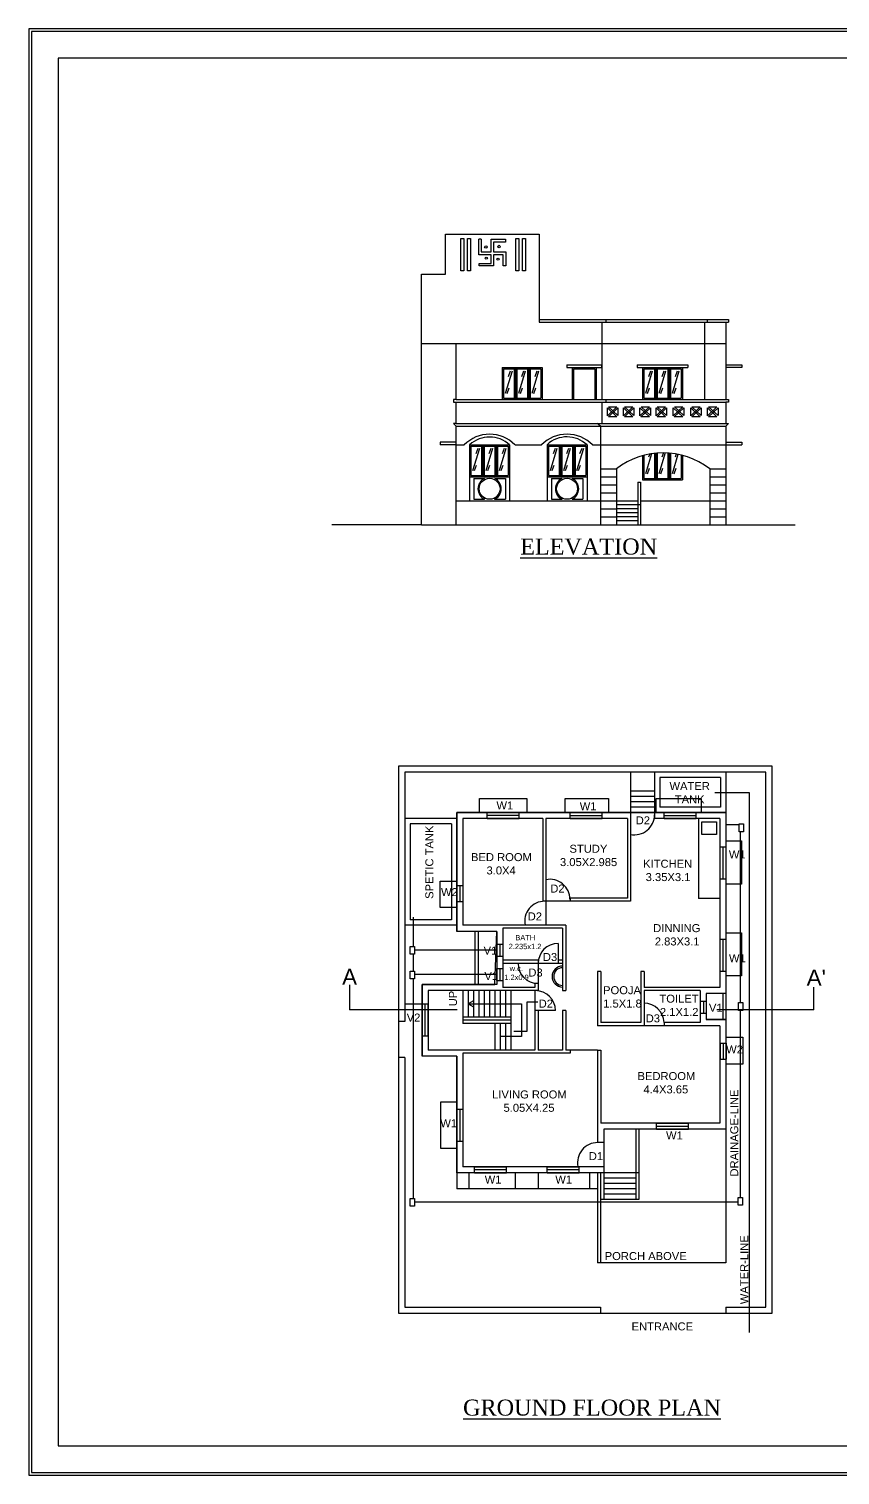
# Model space of a CAD drawing. Header units: inches. Extents: x -5145 to -5044, y 5307 to 5361.
# Drawn here: x -5145.5 to -5115.1, y 5306.5 to 5360.7 of the extents above; entities that cross this region are included whole.
import ezdxf

# ---------------------------------------------------------------- set-up
doc = ezdxf.new("R2010")
doc.units = ezdxf.units.IN
doc.header["$MEASUREMENT"] = 0
doc.linetypes.add('ACAD_ISO02W100', pattern=[15, 12, -3])
doc.linetypes.add('ACAD_ISO08W100', pattern=[36, 24, -3, 6, -3])
doc.layers.add('Layer1', color=10, linetype='Continuous', lineweight=25)
doc.styles.get("Standard").update_dxf_attribs({"font": 'arial.ttf'})

msp = doc.modelspace()

# ---------------------------------------------------------------- linework, layer by layer
at = {"lineweight": -2}
for p, q in [((-5129.88, 5351.512), (-5129.88, 5353.012)), ((-5129.88, 5353.012), (-5126.38, 5353.012)), ((-5126.38, 5353.012), (-5126.38, 5349.712)), ((-5128.631, 5352.235), (-5128.631, 5352.824)), ((-5128.544, 5352.824), (-5128.631, 5352.824)), ((-5128.544, 5352.824), (-5128.544, 5352.344)), ((-5128.176, 5352.344), (-5128.176, 5352.824)), ((-5128.176, 5352.824), (-5127.636, 5352.824)), ((-5127.636, 5352.708), (-5128.081, 5352.708)), ((-5128.081, 5352.708), (-5128.081, 5352.342)), ((-5127.636, 5352.824), (-5127.636, 5352.708)), ((-5128.176, 5352.235), (-5128.631, 5352.235)), ((-5128.618, 5351.819), (-5128.618, 5351.913)), ((-5128.618, 5351.913), (-5128.176, 5351.913)), ((-5128.544, 5352.344), (-5128.176, 5352.344)), ((-5128.176, 5351.913), (-5128.176, 5352.235)), ((-5128.081, 5352.342), (-5127.627, 5352.342)), ((-5127.724, 5352.235), (-5128.081, 5352.235)), ((-5128.081, 5352.235), (-5128.081, 5351.819)), ((-5127.724, 5351.819), (-5127.724, 5352.235)), ((-5127.627, 5352.342), (-5127.627, 5351.819)), ((-5130.78, 5342.112), (-5130.78, 5351.512)), ((-5130.78, 5351.512), (-5129.88, 5351.512)), ((-5128.081, 5351.819), (-5128.618, 5351.819)), ((-5127.627, 5351.819), (-5127.724, 5351.819)), ((-5126.38, 5349.812), (-5119.28, 5349.812)), ((-5123.88, 5349.812), (-5123.88, 5349.712)), ((-5120.08, 5349.812), (-5120.08, 5349.712)), ((-5119.28, 5349.812), (-5119.28, 5349.712)), ((-5126.38, 5349.712), (-5119.28, 5349.712)), ((-5124.027, 5349.712), (-5124.027, 5346.812)), ((-5120.18, 5349.712), (-5120.18, 5346.812)), ((-5119.38, 5349.712), (-5119.38, 5348.012)), ((-5130.78, 5348.912), (-5119.38, 5348.912)), ((-5129.48, 5346.812), (-5129.48, 5348.912)), ((-5125.332, 5348.112), (-5124.032, 5348.112)), ((-5125.332, 5348.112), (-5125.332, 5348.012)), ((-5124.032, 5348.112), (-5124.032, 5348.012)), ((-5122.702, 5348.112), (-5120.802, 5348.112)), ((-5122.702, 5348.112), (-5122.702, 5348.012)), ((-5120.802, 5348.112), (-5120.802, 5348.012)), ((-5119.38, 5348.112), (-5118.78, 5348.112)), ((-5118.78, 5348.112), (-5118.78, 5348.012)), ((-5127.758, 5348.012), (-5127.758, 5346.812)), ((-5127.758, 5348.012), (-5126.258, 5348.012)), ((-5127.708, 5347.962), (-5126.308, 5347.962)), ((-5127.708, 5347.962), (-5127.708, 5346.862)), ((-5127.392, 5347.874), (-5127.645, 5347.036)), ((-5127.455, 5347.874), (-5127.53, 5347.666)), ((-5127.308, 5347.962), (-5127.308, 5346.862)), ((-5127.258, 5347.962), (-5127.258, 5346.862)), ((-5127.208, 5347.962), (-5127.208, 5346.862)), ((-5126.894, 5347.874), (-5127.147, 5347.036)), ((-5126.957, 5347.874), (-5127.032, 5347.666)), ((-5126.808, 5347.962), (-5126.808, 5346.862)), ((-5126.758, 5347.962), (-5126.758, 5346.862)), ((-5126.708, 5347.962), (-5126.708, 5346.862)), ((-5126.398, 5347.874), (-5126.651, 5347.036)), ((-5126.461, 5347.874), (-5126.536, 5347.666)), ((-5126.308, 5347.962), (-5126.308, 5346.862)), ((-5126.258, 5348.012), (-5126.258, 5346.812)), ((-5125.332, 5348.012), (-5124.032, 5348.012)), ((-5125.132, 5348.012), (-5125.132, 5346.812)), ((-5125.082, 5347.962), (-5124.282, 5347.962)), ((-5125.082, 5347.962), (-5125.082, 5346.812)), ((-5124.282, 5347.962), (-5124.282, 5346.812)), ((-5124.232, 5348.012), (-5124.232, 5346.812)), ((-5122.702, 5348.012), (-5120.802, 5348.012)), ((-5122.502, 5348.012), (-5122.502, 5346.812)), ((-5122.502, 5348.012), (-5121.002, 5348.012)), ((-5122.452, 5347.962), (-5121.052, 5347.962)), ((-5122.452, 5347.962), (-5122.452, 5346.862)), ((-5122.136, 5347.874), (-5122.388, 5347.036)), ((-5122.198, 5347.874), (-5122.273, 5347.666)), ((-5122.052, 5347.962), (-5122.052, 5346.862)), ((-5122.002, 5347.962), (-5122.002, 5346.862)), ((-5121.952, 5347.962), (-5121.952, 5346.862)), ((-5121.638, 5347.874), (-5121.89, 5347.036)), ((-5121.7, 5347.874), (-5121.776, 5347.666)), ((-5121.552, 5347.962), (-5121.552, 5346.862)), ((-5121.502, 5347.962), (-5121.502, 5346.862)), ((-5121.452, 5347.962), (-5121.452, 5346.862)), ((-5121.142, 5347.874), (-5121.394, 5347.036)), ((-5121.204, 5347.874), (-5121.279, 5347.666)), ((-5121.052, 5347.962), (-5121.052, 5346.862)), ((-5121.002, 5348.012), (-5121.002, 5346.812)), ((-5119.38, 5348.012), (-5119.38, 5346.812)), ((-5118.78, 5348.012), (-5119.38, 5348.012)), ((-5127.507, 5347.238), (-5127.583, 5347.031)), ((-5127.009, 5347.238), (-5127.085, 5347.031)), ((-5126.513, 5347.238), (-5126.589, 5347.031)), ((-5122.25, 5347.238), (-5122.326, 5347.031)), ((-5121.752, 5347.238), (-5121.828, 5347.031)), ((-5121.256, 5347.238), (-5121.332, 5347.031)), ((-5129.48, 5346.812), (-5129.58, 5346.812)), ((-5129.58, 5346.812), (-5129.58, 5346.712)), ((-5129.58, 5346.712), (-5129.48, 5346.712)), ((-5129.48, 5346.812), (-5119.38, 5346.812)), ((-5129.48, 5345.912), (-5129.48, 5346.712)), ((-5129.48, 5346.712), (-5119.38, 5346.712)), ((-5127.758, 5346.812), (-5126.258, 5346.812)), ((-5127.708, 5346.862), (-5126.308, 5346.862)), ((-5124.027, 5346.712), (-5124.027, 5345.912)), ((-5123.875, 5346.812), (-5123.875, 5346.712)), ((-5123.462, 5346.534), (-5123.817, 5346.206)), ((-5123.817, 5346.496), (-5123.462, 5346.166)), ((-5123.423, 5346.498), (-5123.777, 5346.166)), ((-5123.775, 5346.534), (-5123.423, 5346.208)), ((-5122.863, 5346.534), (-5123.218, 5346.206)), ((-5123.218, 5346.496), (-5122.863, 5346.166)), ((-5122.824, 5346.498), (-5123.178, 5346.166)), ((-5123.176, 5346.534), (-5122.824, 5346.208)), ((-5122.242, 5346.534), (-5122.598, 5346.206)), ((-5122.598, 5346.496), (-5122.242, 5346.166)), ((-5122.203, 5346.498), (-5122.557, 5346.166)), ((-5122.555, 5346.534), (-5122.203, 5346.208)), ((-5122.502, 5346.812), (-5121.002, 5346.812)), ((-5122.452, 5346.862), (-5121.052, 5346.862)), ((-5121.636, 5346.534), (-5121.991, 5346.206)), ((-5121.991, 5346.496), (-5121.636, 5346.166)), ((-5121.597, 5346.498), (-5121.951, 5346.166)), ((-5121.949, 5346.534), (-5121.597, 5346.208)), ((-5120.994, 5346.534), (-5121.349, 5346.206)), ((-5121.349, 5346.496), (-5120.994, 5346.166)), ((-5120.954, 5346.498), (-5121.309, 5346.166)), ((-5121.307, 5346.534), (-5120.954, 5346.208)), ((-5120.337, 5346.534), (-5120.692, 5346.206)), ((-5120.692, 5346.496), (-5120.337, 5346.166)), ((-5120.297, 5346.498), (-5120.652, 5346.166)), ((-5120.65, 5346.534), (-5120.297, 5346.208)), ((-5119.709, 5346.534), (-5120.064, 5346.206)), ((-5120.064, 5346.496), (-5119.709, 5346.166)), ((-5119.669, 5346.498), (-5120.024, 5346.166)), ((-5120.022, 5346.534), (-5119.669, 5346.208)), ((-5119.38, 5346.812), (-5119.28, 5346.812)), ((-5119.38, 5346.712), (-5119.38, 5345.912)), ((-5119.28, 5346.712), (-5119.38, 5346.712)), ((-5119.28, 5346.812), (-5119.28, 5346.712)), ((-5129.48, 5345.912), (-5129.58, 5345.912)), ((-5129.58, 5345.912), (-5129.48, 5345.812)), ((-5129.48, 5345.912), (-5119.38, 5345.912)), ((-5129.48, 5342.112), (-5129.48, 5345.812)), ((-5129.48, 5345.812), (-5119.38, 5345.812)), ((-5124.08, 5345.812), (-5124.194, 5345.912)), ((-5124.08, 5345.812), (-5124.08, 5342.112)), ((-5119.38, 5345.912), (-5119.28, 5345.912)), ((-5119.28, 5345.912), (-5119.38, 5345.812)), ((-5119.38, 5345.812), (-5119.38, 5342.112)), ((-5129.483, 5345.212), (-5130.083, 5345.212)), ((-5130.083, 5345.212), (-5130.083, 5345.112)), ((-5129.483, 5345.112), (-5130.083, 5345.112)), ((-5129.48, 5345.112), (-5129.182, 5345.112)), ((-5128.98, 5345.116), (-5128.98, 5343.012)), ((-5128.98, 5345.112), (-5127.48, 5345.112)), ((-5128.932, 5345.066), (-5127.532, 5345.066)), ((-5128.932, 5345.066), (-5128.932, 5343.966)), ((-5128.615, 5344.978), (-5128.868, 5344.14)), ((-5128.678, 5344.978), (-5128.753, 5344.77)), ((-5128.532, 5345.066), (-5128.532, 5343.966)), ((-5128.482, 5345.066), (-5128.482, 5343.966)), ((-5128.432, 5345.066), (-5128.432, 5343.966)), ((-5128.118, 5344.978), (-5128.37, 5344.14)), ((-5128.18, 5344.978), (-5128.256, 5344.77)), ((-5128.032, 5345.066), (-5128.032, 5343.966)), ((-5127.982, 5345.066), (-5127.982, 5343.966)), ((-5127.932, 5345.066), (-5127.932, 5343.966)), ((-5127.621, 5344.978), (-5127.874, 5344.14)), ((-5127.684, 5344.978), (-5127.759, 5344.77)), ((-5127.532, 5345.066), (-5127.532, 5343.966)), ((-5127.48, 5345.112), (-5127.48, 5343.012)), ((-5127.278, 5345.112), (-5126.282, 5345.112)), ((-5126.078, 5345.116), (-5126.078, 5343.916)), ((-5126.078, 5345.112), (-5124.578, 5345.112)), ((-5126.028, 5345.066), (-5124.628, 5345.066)), ((-5126.028, 5345.066), (-5126.028, 5343.966)), ((-5125.712, 5344.978), (-5125.965, 5344.14)), ((-5125.774, 5344.978), (-5125.85, 5344.77)), ((-5125.628, 5345.066), (-5125.628, 5343.966)), ((-5125.578, 5345.066), (-5125.578, 5343.966)), ((-5125.528, 5345.066), (-5125.528, 5343.966)), ((-5125.214, 5344.978), (-5125.467, 5344.14)), ((-5125.276, 5344.978), (-5125.352, 5344.77)), ((-5125.128, 5345.066), (-5125.128, 5343.966)), ((-5125.078, 5345.066), (-5125.078, 5343.966)), ((-5125.028, 5345.066), (-5125.028, 5343.966)), ((-5124.718, 5344.978), (-5124.971, 5344.14)), ((-5124.78, 5344.978), (-5124.856, 5344.77)), ((-5124.628, 5345.066), (-5124.628, 5343.966)), ((-5124.578, 5345.112), (-5124.578, 5343.916)), ((-5124.378, 5345.112), (-5119.38, 5345.112)), ((-5119.38, 5345.212), (-5118.78, 5345.212)), ((-5119.38, 5345.112), (-5118.78, 5345.112)), ((-5118.78, 5345.212), (-5118.78, 5345.112)), ((-5128.73, 5344.342), (-5128.806, 5344.134)), ((-5128.232, 5344.342), (-5128.308, 5344.134)), ((-5127.736, 5344.342), (-5127.812, 5344.134)), ((-5125.827, 5344.342), (-5125.902, 5344.134)), ((-5125.329, 5344.342), (-5125.404, 5344.134)), ((-5124.833, 5344.342), (-5124.908, 5344.134)), ((-5122.502, 5344.706), (-5122.502, 5343.798)), ((-5122.452, 5344.719), (-5122.452, 5343.848)), ((-5122.16, 5344.78), (-5122.388, 5344.022)), ((-5122.231, 5344.768), (-5122.273, 5344.652)), ((-5122.052, 5344.794), (-5122.052, 5343.848)), ((-5122.002, 5344.799), (-5122.002, 5343.848)), ((-5121.952, 5344.804), (-5121.952, 5343.848)), ((-5121.652, 5344.811), (-5121.89, 5344.022)), ((-5121.717, 5344.812), (-5121.776, 5344.652)), ((-5121.552, 5344.807), (-5121.552, 5343.848)), ((-5121.502, 5344.803), (-5121.502, 5343.848)), ((-5121.452, 5344.799), (-5121.452, 5343.848)), ((-5121.172, 5344.757), (-5121.394, 5344.022)), ((-5121.237, 5344.769), (-5121.279, 5344.652)), ((-5121.052, 5344.731), (-5121.052, 5343.848)), ((-5121.002, 5344.718), (-5121.002, 5343.798)), ((-5128.98, 5343.916), (-5127.482, 5343.916)), ((-5128.932, 5343.966), (-5127.532, 5343.966)), ((-5128.82, 5343.856), (-5128.82, 5343.072)), ((-5128.82, 5343.856), (-5128.425, 5343.856)), ((-5128.038, 5343.856), (-5127.64, 5343.856)), ((-5127.64, 5343.856), (-5127.64, 5343.072)), ((-5126.078, 5343.916), (-5124.578, 5343.916)), ((-5126.078, 5343.916), (-5126.078, 5343.012)), ((-5126.028, 5343.966), (-5124.628, 5343.966)), ((-5125.916, 5343.856), (-5125.916, 5343.072)), ((-5125.916, 5343.856), (-5125.521, 5343.856)), ((-5125.135, 5343.856), (-5124.736, 5343.856)), ((-5124.736, 5343.856), (-5124.736, 5343.072)), ((-5124.58, 5343.912), (-5124.58, 5343.012)), ((-5124.08, 5344.212), (-5123.48, 5344.212)), ((-5124.08, 5343.912), (-5123.48, 5343.912)), ((-5123.48, 5344.212), (-5123.48, 5342.112)), ((-5122.502, 5343.798), (-5121.002, 5343.798)), ((-5122.452, 5343.848), (-5121.052, 5343.848)), ((-5122.25, 5344.224), (-5122.326, 5344.016)), ((-5121.752, 5344.224), (-5121.828, 5344.016)), ((-5121.256, 5344.224), (-5121.332, 5344.016)), ((-5119.98, 5344.212), (-5119.38, 5344.212)), ((-5119.98, 5344.212), (-5119.98, 5342.112)), ((-5119.98, 5343.912), (-5119.38, 5343.912)), ((-5124.08, 5343.612), (-5123.48, 5343.612)), ((-5124.08, 5343.312), (-5123.48, 5343.312)), ((-5122.68, 5343.712), (-5122.58, 5343.712)), ((-5122.68, 5343.712), (-5122.68, 5342.112)), ((-5122.58, 5343.712), (-5122.58, 5342.112)), ((-5119.98, 5343.612), (-5119.38, 5343.612)), ((-5119.98, 5343.312), (-5119.38, 5343.312)), ((-5129.48, 5343.012), (-5122.68, 5343.012)), ((-5128.82, 5343.072), (-5128.417, 5343.072)), ((-5128.046, 5343.072), (-5127.64, 5343.072)), ((-5125.916, 5343.072), (-5125.514, 5343.072)), ((-5125.143, 5343.072), (-5124.736, 5343.072)), ((-5124.08, 5343.012), (-5123.48, 5343.012)), ((-5124.08, 5342.712), (-5123.48, 5342.712)), ((-5122.58, 5342.862), (-5123.48, 5342.862)), ((-5122.68, 5342.712), (-5123.48, 5342.712)), ((-5122.58, 5343.012), (-5119.38, 5343.012)), ((-5119.98, 5343.012), (-5119.38, 5343.012)), ((-5119.98, 5342.712), (-5119.38, 5342.712)), ((-5124.08, 5342.412), (-5123.48, 5342.412)), ((-5122.68, 5342.562), (-5123.48, 5342.562)), ((-5122.68, 5342.412), (-5123.48, 5342.412)), ((-5122.68, 5342.262), (-5123.48, 5342.262)), ((-5119.98, 5342.412), (-5119.38, 5342.412)), ((-5130.78, 5342.112), (-5134.149, 5342.112)), ((-5130.78, 5342.112), (-5116.78, 5342.112))]:
    msp.add_line(p, q, dxfattribs=at)
for p, q in [((-5131.643, 5333.069), (-5131.643, 5312.569)), ((-5117.643, 5333.069), (-5131.643, 5333.069)), ((-5117.643, 5312.569), (-5117.643, 5333.069)), ((-5131.413, 5332.839), (-5131.413, 5327.109)), ((-5117.873, 5332.839), (-5131.413, 5332.839)), ((-5122.953, 5332.839), (-5122.953, 5328.009)), ((-5122.053, 5332.839), (-5122.053, 5331.106)), ((-5121.853, 5332.639), (-5121.853, 5331.539)), ((-5119.573, 5332.639), (-5121.853, 5332.639)), ((-5119.573, 5332.639), (-5119.573, 5331.539)), ((-5119.373, 5332.639), (-5119.376, 5332.639)), ((-5119.373, 5332.839), (-5119.373, 5323.569)), ((-5117.873, 5312.799), (-5117.873, 5332.839)), ((-5122.053, 5332.139), (-5122.953, 5332.139)), ((-5122.053, 5331.939), (-5122.953, 5331.939)), ((-5129.463, 5331.339), (-5129.463, 5326.879)), ((-5122.953, 5331.339), (-5129.463, 5331.339)), ((-5128.318, 5331.338), (-5127.118, 5331.338)), ((-5128.318, 5331.108), (-5128.318, 5331.338)), ((-5127.118, 5331.108), (-5127.118, 5331.338)), ((-5125.218, 5331.336), (-5124.018, 5331.336)), ((-5125.218, 5331.106), (-5125.218, 5331.336)), ((-5124.018, 5331.106), (-5124.018, 5331.336)), ((-5122.053, 5331.739), (-5122.953, 5331.739)), ((-5122.053, 5331.539), (-5122.953, 5331.539)), ((-5122.053, 5331.339), (-5122.953, 5331.339)), ((-5119.373, 5331.339), (-5122.053, 5331.339)), ((-5119.573, 5331.539), (-5121.853, 5331.539)), ((-5121.685, 5331.336), (-5120.485, 5331.336)), ((-5121.685, 5331.106), (-5121.685, 5331.336)), ((-5120.485, 5331.106), (-5120.485, 5331.336)), ((-5119.373, 5331.539), (-5119.376, 5331.539)), ((-5129.463, 5331.109), (-5131.413, 5331.109)), ((-5131.213, 5330.909), (-5131.213, 5327.309)), ((-5129.663, 5330.909), (-5131.213, 5330.909)), ((-5129.663, 5330.909), (-5129.663, 5327.309)), ((-5129.233, 5331.109), (-5129.233, 5327.109)), ((-5126.233, 5331.109), (-5129.233, 5331.109)), ((-5128.318, 5331.228), (-5127.118, 5331.228)), ((-5128.318, 5331.108), (-5127.118, 5331.108)), ((-5126.233, 5331.109), (-5126.233, 5328.009)), ((-5123.068, 5331.109), (-5126.118, 5331.109)), ((-5126.118, 5331.109), (-5126.118, 5327.109)), ((-5125.218, 5331.226), (-5124.018, 5331.226)), ((-5125.218, 5331.106), (-5124.018, 5331.106)), ((-5123.068, 5331.109), (-5123.068, 5328.124)), ((-5119.603, 5331.109), (-5122.053, 5331.109)), ((-5121.685, 5331.226), (-5120.485, 5331.226)), ((-5121.685, 5331.106), (-5120.485, 5331.106)), ((-5120.403, 5331.109), (-5120.403, 5328.109)), ((-5119.603, 5331.109), (-5119.603, 5324.779)), ((-5119.606, 5330.047), (-5119.606, 5328.847)), ((-5119.606, 5330.047), (-5119.376, 5330.047)), ((-5119.486, 5330.047), (-5119.486, 5328.847)), ((-5119.376, 5330.047), (-5119.376, 5328.847)), ((-5129.469, 5328.601), (-5129.469, 5328.001)), ((-5129.469, 5328.601), (-5129.239, 5328.601)), ((-5129.349, 5328.601), (-5129.349, 5328.001)), ((-5129.239, 5328.601), (-5129.239, 5328.001)), ((-5119.606, 5328.847), (-5119.376, 5328.847)), ((-5125.218, 5328.124), (-5125.218, 5328.009)), ((-5123.068, 5328.124), (-5125.218, 5328.124)), ((-5119.603, 5328.109), (-5120.403, 5328.109)), ((-5129.469, 5328.001), (-5129.239, 5328.001)), ((-5126.118, 5328.009), (-5126.233, 5328.009)), ((-5122.953, 5328.009), (-5126.118, 5328.009)), ((-5131.413, 5327.109), (-5131.413, 5323.497)), ((-5129.463, 5327.109), (-5131.413, 5327.109)), ((-5129.663, 5327.309), (-5131.213, 5327.309)), ((-5125.378, 5327.109), (-5129.233, 5327.109)), ((-5127.733, 5326.994), (-5127.733, 5324.769)), ((-5125.498, 5326.994), (-5127.733, 5326.994)), ((-5125.498, 5326.994), (-5125.498, 5324.659)), ((-5125.378, 5327.109), (-5125.378, 5324.659)), ((-5127.963, 5326.879), (-5129.463, 5326.879)), ((-5128.783, 5326.879), (-5128.783, 5324.889)), ((-5128.663, 5326.879), (-5128.663, 5324.889)), ((-5127.963, 5326.879), (-5127.963, 5324.889)), ((-5125.663, 5326.425), (-5125.663, 5325.674)), ((-5119.604, 5326.586), (-5119.604, 5325.386)), ((-5119.604, 5326.586), (-5119.374, 5326.586)), ((-5119.484, 5326.586), (-5119.484, 5325.386)), ((-5119.374, 5326.586), (-5119.374, 5325.386)), ((-5127.968, 5326.401), (-5127.968, 5325.951)), ((-5127.968, 5326.401), (-5127.738, 5326.401)), ((-5127.968, 5325.951), (-5127.738, 5325.951)), ((-5127.848, 5326.401), (-5127.848, 5325.951)), ((-5127.738, 5326.401), (-5127.738, 5325.951)), ((-5127.968, 5325.488), (-5127.968, 5325.038)), ((-5127.968, 5325.488), (-5127.738, 5325.488)), ((-5127.848, 5325.488), (-5127.848, 5325.038)), ((-5127.738, 5325.488), (-5127.738, 5325.038)), ((-5126.413, 5325.794), (-5127.733, 5325.794)), ((-5125.663, 5325.674), (-5127.733, 5325.674)), ((-5126.413, 5325.794), (-5126.413, 5325.674)), ((-5126.413, 5325.674), (-5126.413, 5324.659)), ((-5125.498, 5325.794), (-5125.663, 5325.794)), ((-5125.498, 5325.674), (-5125.663, 5325.674)), ((-5124.183, 5325.379), (-5124.183, 5323.339)), ((-5124.063, 5325.379), (-5124.183, 5325.379)), ((-5124.063, 5325.379), (-5124.063, 5323.459)), ((-5122.563, 5325.379), (-5122.563, 5323.459)), ((-5122.443, 5325.379), (-5122.563, 5325.379)), ((-5122.443, 5325.379), (-5122.443, 5324.779)), ((-5119.604, 5325.386), (-5119.374, 5325.386)), ((-5127.963, 5324.889), (-5130.763, 5324.889)), ((-5130.763, 5324.889), (-5130.763, 5322.199)), ((-5127.968, 5325.038), (-5127.738, 5325.038)), ((-5126.533, 5324.924), (-5126.533, 5324.769)), ((-5126.413, 5324.924), (-5126.533, 5324.924)), ((-5130.533, 5324.659), (-5130.533, 5322.429)), ((-5126.413, 5324.659), (-5130.533, 5324.659)), ((-5129.233, 5324.659), (-5129.233, 5323.429)), ((-5129.033, 5324.659), (-5129.033, 5323.659)), ((-5128.833, 5324.659), (-5128.833, 5323.659)), ((-5128.633, 5324.659), (-5128.633, 5323.659)), ((-5128.433, 5324.659), (-5128.433, 5323.659)), ((-5128.233, 5324.659), (-5128.233, 5323.659)), ((-5128.033, 5324.659), (-5128.033, 5323.659)), ((-5127.833, 5324.659), (-5127.833, 5323.659)), ((-5126.533, 5324.769), (-5127.733, 5324.769)), ((-5127.633, 5324.659), (-5127.633, 5323.659)), ((-5127.433, 5324.659), (-5127.433, 5323.429)), ((-5126.533, 5324.659), (-5126.533, 5322.429)), ((-5125.498, 5324.659), (-5125.378, 5324.659)), ((-5119.603, 5324.779), (-5122.443, 5324.779)), ((-5122.443, 5324.659), (-5122.443, 5323.339)), ((-5120.343, 5324.659), (-5122.443, 5324.659)), ((-5120.343, 5324.659), (-5120.343, 5323.459)), ((-5120.338, 5324.267), (-5120.108, 5324.267)), ((-5120.338, 5324.267), (-5120.338, 5323.817)), ((-5120.218, 5324.267), (-5120.218, 5323.817)), ((-5120.113, 5324.549), (-5120.113, 5323.569)), ((-5119.373, 5324.549), (-5120.113, 5324.549)), ((-5120.108, 5324.267), (-5120.108, 5323.817)), ((-5119.493, 5324.549), (-5119.493, 5323.569)), ((-5131.413, 5324.167), (-5130.544, 5324.167)), ((-5130.774, 5324.167), (-5130.774, 5322.967)), ((-5130.654, 5324.167), (-5130.654, 5322.967)), ((-5130.544, 5324.167), (-5130.544, 5322.967)), ((-5129.033, 5324.159), (-5127.036, 5324.159)), ((-5127.036, 5324.159), (-5127.036, 5322.932)), ((-5126.821, 5323.133), (-5126.821, 5324.239)), ((-5126.821, 5324.239), (-5126.429, 5324.239)), ((-5125.759, 5323.909), (-5126.533, 5323.909)), ((-5126.413, 5323.909), (-5126.413, 5322.429)), ((-5125.498, 5323.909), (-5125.498, 5322.429)), ((-5125.378, 5323.909), (-5125.498, 5323.909)), ((-5125.378, 5323.909), (-5125.378, 5322.429)), ((-5120.338, 5323.817), (-5120.108, 5323.817)), ((-5131.413, 5323.497), (-5131.643, 5323.497)), ((-5127.433, 5323.659), (-5129.233, 5323.659)), ((-5127.433, 5323.549), (-5129.233, 5323.549)), ((-5127.433, 5323.429), (-5129.233, 5323.429)), ((-5128.033, 5323.429), (-5128.033, 5322.429)), ((-5127.833, 5323.429), (-5127.833, 5322.429)), ((-5127.633, 5323.429), (-5127.633, 5322.429)), ((-5127.433, 5323.429), (-5127.433, 5322.429)), ((-5122.443, 5323.339), (-5124.183, 5323.339)), ((-5122.563, 5323.459), (-5124.063, 5323.459)), ((-5119.603, 5323.339), (-5122.443, 5323.339)), ((-5121.693, 5323.459), (-5121.693, 5323.339)), ((-5120.343, 5323.459), (-5121.693, 5323.459)), ((-5119.373, 5323.569), (-5120.113, 5323.569)), ((-5119.603, 5323.339), (-5119.603, 5319.689)), ((-5119.373, 5323.569), (-5119.373, 5319.459)), ((-5130.774, 5322.967), (-5130.544, 5322.967)), ((-5127.036, 5322.932), (-5127.833, 5322.932)), ((-5127.326, 5323.133), (-5126.821, 5323.133)), ((-5119.593, 5322.69), (-5119.593, 5322.09)), ((-5119.593, 5322.69), (-5119.363, 5322.69)), ((-5119.473, 5322.69), (-5119.473, 5322.09)), ((-5119.363, 5322.69), (-5119.363, 5322.09)), ((-5131.413, 5322.157), (-5131.643, 5322.157)), ((-5131.413, 5322.157), (-5131.413, 5312.799)), ((-5129.463, 5322.199), (-5130.763, 5322.199)), ((-5126.533, 5322.429), (-5130.533, 5322.429)), ((-5129.463, 5322.199), (-5129.463, 5317.229)), ((-5129.233, 5322.309), (-5129.233, 5318.059)), ((-5125.218, 5322.309), (-5129.233, 5322.309)), ((-5125.498, 5322.429), (-5126.413, 5322.429)), ((-5124.183, 5322.429), (-5125.378, 5322.429)), ((-5125.218, 5322.429), (-5125.218, 5322.309)), ((-5124.183, 5322.429), (-5124.183, 5318.959)), ((-5124.183, 5322.429), (-5124.063, 5322.429)), ((-5124.063, 5322.429), (-5124.063, 5319.689)), ((-5119.593, 5322.09), (-5119.363, 5322.09)), ((-5129.462, 5320.214), (-5129.232, 5320.214)), ((-5129.462, 5320.214), (-5129.462, 5319.014)), ((-5129.342, 5320.214), (-5129.342, 5319.014)), ((-5129.232, 5320.214), (-5129.232, 5319.014)), ((-5119.603, 5319.689), (-5124.063, 5319.689)), ((-5123.953, 5319.459), (-5123.953, 5318.059)), ((-5119.373, 5319.459), (-5123.953, 5319.459)), ((-5122.753, 5319.459), (-5122.753, 5316.829)), ((-5122.633, 5319.459), (-5122.633, 5316.829)), ((-5121.979, 5319.689), (-5120.779, 5319.689)), ((-5121.979, 5319.459), (-5121.979, 5319.689)), ((-5121.979, 5319.579), (-5120.779, 5319.579)), ((-5121.979, 5319.459), (-5120.779, 5319.459)), ((-5120.779, 5319.459), (-5120.779, 5319.689)), ((-5129.462, 5319.014), (-5129.232, 5319.014)), ((-5123.953, 5318.959), (-5124.183, 5318.959)), ((-5123.953, 5317.829), (-5129.463, 5317.829)), ((-5123.953, 5318.059), (-5129.233, 5318.059)), ((-5128.794, 5318.058), (-5127.594, 5318.058)), ((-5128.794, 5317.828), (-5128.794, 5318.058)), ((-5128.794, 5317.948), (-5127.594, 5317.948)), ((-5128.794, 5317.828), (-5127.594, 5317.828)), ((-5127.594, 5317.828), (-5127.594, 5318.058)), ((-5126.069, 5318.058), (-5124.869, 5318.058)), ((-5126.069, 5317.828), (-5126.069, 5318.058)), ((-5126.069, 5317.948), (-5124.869, 5317.948)), ((-5126.069, 5317.828), (-5124.869, 5317.828)), ((-5124.869, 5317.828), (-5124.869, 5318.058)), ((-5124.073, 5317.829), (-5124.073, 5314.448)), ((-5123.953, 5318.059), (-5123.953, 5316.829)), ((-5122.633, 5317.829), (-5123.953, 5317.829)), ((-5122.753, 5317.629), (-5123.953, 5317.629)), ((-5122.753, 5317.429), (-5123.953, 5317.429)), ((-5122.753, 5317.229), (-5123.953, 5317.229)), ((-5122.633, 5316.829), (-5124.073, 5316.829)), ((-5122.753, 5317.029), (-5123.953, 5317.029)), ((-5131.643, 5312.569), (-5117.643, 5312.569)), ((-5131.413, 5312.799), (-5124.073, 5312.799)), ((-5124.073, 5312.799), (-5124.073, 5312.569)), ((-5119.373, 5312.799), (-5117.873, 5312.799))]:
    msp.add_line(p, q)
at = {"linetype": 'ACAD_ISO02W100'}
for p, q in [((-5128.605, 5331.339), (-5128.605, 5331.86)), ((-5128.605, 5331.86), (-5126.837, 5331.86)), ((-5126.837, 5331.86), (-5126.837, 5331.339)), ((-5125.401, 5331.339), (-5125.401, 5331.86)), ((-5125.401, 5331.86), (-5123.775, 5331.86)), ((-5123.775, 5331.86), (-5123.775, 5331.339)), ((-5121.991, 5331.339), (-5121.991, 5331.86)), ((-5121.991, 5331.86), (-5120.302, 5331.86)), ((-5120.302, 5331.86), (-5120.302, 5331.339)), ((-5119.373, 5330.268), (-5118.787, 5330.268)), ((-5118.787, 5330.268), (-5118.787, 5328.645)), ((-5130.089, 5327.778), (-5130.089, 5328.755)), ((-5130.089, 5328.755), (-5129.469, 5328.755)), ((-5118.787, 5328.645), (-5119.373, 5328.645)), ((-5129.463, 5327.778), (-5130.089, 5327.778)), ((-5119.373, 5326.821), (-5118.787, 5326.821)), ((-5118.787, 5326.821), (-5118.787, 5325.21)), ((-5118.787, 5325.21), (-5119.373, 5325.21)), ((-5119.373, 5322.911), (-5118.742, 5322.911)), ((-5118.742, 5322.911), (-5118.742, 5321.9)), ((-5118.742, 5321.9), (-5119.373, 5321.9)), ((-5129.463, 5320.474), (-5130.072, 5320.474)), ((-5130.072, 5320.474), (-5130.072, 5318.748)), ((-5119.373, 5319.459), (-5119.373, 5317.674)), ((-5130.072, 5318.748), (-5129.463, 5318.748)), ((-5129.007, 5317.829), (-5129.007, 5317.229)), ((-5127.274, 5317.829), (-5127.274, 5317.229)), ((-5126.408, 5317.829), (-5126.408, 5317.229)), ((-5124.493, 5317.829), (-5124.493, 5317.229)), ((-5124.193, 5317.829), (-5124.193, 5314.459)), ((-5124.193, 5317.229), (-5129.463, 5317.229)), ((-5119.373, 5317.674), (-5119.373, 5314.459)), ((-5119.373, 5314.459), (-5124.193, 5314.459)), ((-5119.373, 5312.799), (-5119.373, 5312.569))]:
    msp.add_line(p, q, dxfattribs=at)
at = {"lineweight": 25}
for p, q in [((-5119.792, 5332.085), (-5118.502, 5332.085)), ((-5118.502, 5332.085), (-5118.502, 5311.841))]:
    msp.add_line(p, q, dxfattribs=at)
at = {"linetype": 'ACAD_ISO08W100'}
for p, q in [((-5133.487, 5324.871), (-5133.487, 5323.932)), ((-5116.072, 5323.932), (-5116.072, 5324.788)), ((-5129.446, 5323.932), (-5133.487, 5323.932)), ((-5116.072, 5323.932), (-5119.708, 5323.932))]:
    msp.add_line(p, q, dxfattribs=at)
at = {"lineweight": -2}
for points in [[(-5044.225, 5360.702), (-5145.5, 5360.702), (-5145.5, 5306.5), (-5044.225, 5306.5)], [(-5044.325, 5360.602), (-5145.4, 5360.602), (-5145.4, 5306.6), (-5044.325, 5306.6)], [(-5045.325, 5359.602), (-5144.4, 5359.602), (-5144.4, 5307.6), (-5045.325, 5307.6)], [(-5129.31, 5352.849), (-5129.201, 5352.849), (-5129.201, 5351.639), (-5129.31, 5351.639)], [(-5129.056, 5352.849), (-5128.947, 5352.849), (-5128.947, 5351.639), (-5129.056, 5351.639)], [(-5127.249, 5352.849), (-5127.141, 5352.849), (-5127.141, 5351.639), (-5127.249, 5351.639)], [(-5126.995, 5352.849), (-5126.887, 5352.849), (-5126.887, 5351.639), (-5126.995, 5351.639)]]:
    msp.add_lwpolyline(points, close=True, dxfattribs=at)
for points in [[(-5123.817, 5346.206), (-5123.817, 5346.496)], [(-5123.775, 5346.534), (-5123.462, 5346.534)], [(-5123.423, 5346.498), (-5123.423, 5346.208)], [(-5123.218, 5346.206), (-5123.218, 5346.496)], [(-5123.176, 5346.534), (-5122.863, 5346.534)], [(-5122.824, 5346.498), (-5122.824, 5346.208)], [(-5122.598, 5346.206), (-5122.598, 5346.496)], [(-5122.555, 5346.534), (-5122.242, 5346.534)], [(-5122.203, 5346.498), (-5122.203, 5346.208)], [(-5121.991, 5346.206), (-5121.991, 5346.496)], [(-5121.949, 5346.534), (-5121.636, 5346.534)], [(-5121.597, 5346.498), (-5121.597, 5346.208)], [(-5121.349, 5346.206), (-5121.349, 5346.496)], [(-5121.307, 5346.534), (-5120.994, 5346.534)], [(-5120.954, 5346.498), (-5120.954, 5346.208)], [(-5120.692, 5346.206), (-5120.692, 5346.496)], [(-5120.65, 5346.534), (-5120.337, 5346.534)], [(-5120.297, 5346.498), (-5120.297, 5346.208)], [(-5120.064, 5346.206), (-5120.064, 5346.496)], [(-5120.022, 5346.534), (-5119.709, 5346.534)], [(-5119.669, 5346.498), (-5119.669, 5346.208)], [(-5123.462, 5346.166), (-5123.777, 5346.166)], [(-5122.863, 5346.166), (-5123.178, 5346.166)], [(-5122.242, 5346.166), (-5122.557, 5346.166)], [(-5121.636, 5346.166), (-5121.951, 5346.166)], [(-5120.994, 5346.166), (-5121.309, 5346.166)], [(-5120.337, 5346.166), (-5120.652, 5346.166)], [(-5119.709, 5346.166), (-5120.024, 5346.166)]]:
    msp.add_lwpolyline(points, dxfattribs=at)
msp.add_lwpolyline([(-5120.278, 5330.986), (-5119.721, 5330.986), (-5119.721, 5330.507), (-5120.278, 5330.507)], close=True)
msp.add_lwpolyline([(-5128.833, 5324.275), (-5129.033, 5324.159), (-5128.833, 5324.044)])
for centre, radius in [((-5128.37, 5352.53), 0.0476), ((-5127.879, 5352.544), 0.0476), ((-5128.356, 5352.11), 0.0402), ((-5127.912, 5352.072), 0.0431), ((-5128.232, 5343.466), 0.392), ((-5125.328, 5343.466), 0.392)]:
    msp.add_circle(centre, radius, dxfattribs=at)
for centre, radius, start, end in [((-5128.23, 5344.18), 1.332, 44.637, 135.5883), ((-5128.232, 5344.299), 1.108, 47.2559, 132.4587), ((-5125.33, 5344.18), 1.332, 44.4117, 135.5883), ((-5125.33, 5344.32), 1.092, 46.5009, 133.2137), ((-5121.73, 5341.96), 2.852, 52.1507, 127.8493), ((-5128.232, 5343.466), 0.435, 116.3615, 244.7686), ((-5128.232, 5343.466), 0.435, 295.2314, 63.6385), ((-5125.328, 5343.466), 0.435, 116.3615, 244.7686), ((-5125.328, 5343.466), 0.435, 295.2314, 63.6385)]:
    msp.add_arc(centre, radius, start, end, dxfattribs=at)
for centre, radius, start, end in [((-5122.799, 5331.249), 0.751, 258.1727, 0), ((-5125.97, 5328.079), 0.751, 0, 101.3746), ((-5126.164, 5327.257), 0.751, 90, 191.2941), ((-5125.663, 5325.674), 0.751, 90, 180), ((-5126.416, 5325.675), 0.751, 180, 270), ((-5125.498, 5325.185), 0.393, 90, 270), ((-5125.498, 5325.185), 0.331, 90, 270), ((-5125.663, 5325.674), 0.751, 266.9962, 267.0413), ((-5126.51, 5323.905), 0.751, 0.3195, 90), ((-5122.441, 5323.433), 0.751, 2.0473, 90.1584), ((-5124.183, 5318.212), 0.751, 90, 191.681)]:
    msp.add_arc(centre, radius, start, end)
at = {"layer": 'Layer1'}
for p, q in [((-5127.968, 5326.176), (-5131.047, 5326.176)), ((-5127.968, 5325.263), (-5131.047, 5325.263))]:
    msp.add_line(p, q, dxfattribs=at)
for points in [[(-5129.463, 5331.339), (-5119.373, 5331.339), (-5119.373, 5324.549), (-5120.113, 5324.549), (-5120.113, 5323.569), (-5119.373, 5323.569), (-5119.373, 5319.459), (-5123.953, 5319.459), (-5123.953, 5317.829), (-5129.463, 5317.829), (-5129.463, 5322.199), (-5130.763, 5322.199), (-5130.763, 5324.889), (-5128.033, 5324.889), (-5127.963, 5326.879), (-5129.463, 5326.879), (-5129.463, 5331.339)], [(-5118.88, 5330.865), (-5119.373, 5330.865)], [(-5118.823, 5324.208), (-5118.823, 5330.615)], [(-5131.099, 5327.414), (-5131.099, 5326.316)], [(-5131.099, 5326.024), (-5131.099, 5325.385)], [(-5131.099, 5325.093), (-5131.099, 5316.872)], [(-5118.823, 5316.904), (-5118.823, 5323.916)], [(-5131.047, 5316.742), (-5118.914, 5316.742)]]:
    msp.add_lwpolyline(points, dxfattribs=at)
for points in [[(-5118.88, 5330.907), (-5118.714, 5330.907), (-5118.714, 5330.615), (-5118.88, 5330.615)], [(-5131.213, 5326.316), (-5131.047, 5326.316), (-5131.047, 5326.024), (-5131.213, 5326.024)], [(-5131.213, 5325.385), (-5131.047, 5325.385), (-5131.047, 5325.093), (-5131.213, 5325.093)], [(-5118.901, 5324.208), (-5118.735, 5324.208), (-5118.735, 5323.916), (-5118.901, 5323.916)], [(-5131.213, 5316.872), (-5131.047, 5316.872), (-5131.047, 5316.58), (-5131.213, 5316.58)], [(-5118.914, 5316.904), (-5118.748, 5316.904), (-5118.748, 5316.612), (-5118.914, 5316.612)]]:
    msp.add_lwpolyline(points, close=True, dxfattribs=at)

# ---------------------------------------------------------------- texts
at = {"attachment_point": 1}
for s, width, heights, insert, char_height in [('\\pi3.7759;{\\fBatang|b0|i0|c0|p18;\\LELEVATION}', 12.42742, [0], (-5130.862, 5341.601), 0.6), ('\\pi2.6402;WATER\\P\\pi2.838;TANK', 6.78317, [0.812], (-5124.128, 5332.475), 0.3), ('\\pi3.1183;W1', 6.78317, [0.812], (-5131.093, 5331.747), 0.3), ('\\pi3.1183;W1', 6.78317, [0.812], (-5127.971, 5331.718), 0.3), ('\\pi3.1509;D2', 6.78317, [0.812], (-5125.906, 5331.189), 0.3), ('\\pi2.2818;BED ROOM\\P\\pi2.8629;3.0X4', 6.78317, [0], (-5131.211, 5329.812), 0.3), ('\\pi2.6924;STUDY\\P\\pi2.3368;3.05X2.985', 6.78317, [0], (-5127.93, 5330.125), 0.3), ('\\pi3.1183;W1', 6.78317, [0.812], (-5122.381, 5329.911), 0.3), ('\\pi2.5044;KITCHEN\\P\\pi2.5999;3.35X3.1', 6.78317, [0], (-5124.981, 5329.563), 0.3), ('\\pi3.1509;D2', 6.78317, [0.812], (-5129.108, 5328.633), 0.3), ('\\pi3.0909;W2', 6.78317, [0.812], (-5133.143, 5328.498), 0.3), ('\\pi3.1509;D2', 6.78317, [0.812], (-5129.955, 5327.589), 0.3), ('\\pi2.5361;DINNING\\P\\pi2.5973;2.83X3.1', 6.78317, [0], (-5124.637, 5327.15), 0.3), ('\\pi3.0405;BATH\\P\\pi2.7894;2.235x1.2', 6.78317, [0], (-5130.307, 5326.745), 0.2), ('\\pi3.1747;V1', 6.78317, [0.812], (-5131.632, 5326.307), 0.3), ('\\pi3.1494;D3', 6.78317, [0.812], (-5129.385, 5326.068), 0.3), ('\\pi3.1183;W1', 6.78317, [0.812], (-5122.378, 5326.023), 0.3), ('\\pi3.1114;A', 6.78317, [0.812], (-5136.871, 5325.475), 0.6), ('\\pi3.1747;V1', 6.78317, [0.812], (-5131.602, 5325.355), 0.3), ('\\pi3.1558;w.c.\\P\\pi2.9547;1.2x0.9', 6.78317, [0], (-5130.636, 5325.589), 0.2), ('\\pi3.1494;D3', 6.78317, [0.812], (-5129.928, 5325.486), 0.3), ("\\pi3.0517;A'", 6.78317, [0.812], (-5119.398, 5325.446), 0.6), ('\\pi2.6971;POOJA\\P\\pi2.7012;1.5X1.8', 6.78317, [0], (-5126.675, 5324.823), 0.3), ('\\pi3.1509;D2', 6.78317, [0.812], (-5129.543, 5324.32), 0.3), ('\\pi2.6672;TOILET\\P\\pi2.6864;2.1X1.2', 6.78317, [0], (-5124.533, 5324.506), 0.3), ('\\pi3.1472;V2', 6.78317, [0.812], (-5134.486, 5323.798), 0.3), ('\\pi3.1494;D3', 6.78317, [0.812], (-5125.529, 5323.768), 0.3), ('\\pi3.1747;V1', 6.78317, [0.812], (-5123.185, 5324.165), 0.3), ('\\pi3.0909;W2', 6.78317, [0.812], (-5122.455, 5322.603), 0.3), ('\\pi2.34;BEDROOM\\P\\pi2.5637;4.4X3.65', 6.78317, [0], (-5125.027, 5321.605), 0.3), ('\\pi2.0256;LIVING ROOM\\P\\pi2.4532;5.05X4.25', 6.78317, [0], (-5130.163, 5320.916), 0.3), ('\\pi3.1183;W1', 6.78317, [0.812], (-5133.197, 5319.836), 0.3), ('\\pi3.1183;W1', 6.78317, [0.812], (-5124.736, 5319.382), 0.3), ('\\pi3.1784;D1', 6.78317, [0.812], (-5127.691, 5318.604), 0.3), ('\\pi3.1183;W1', 6.78317, [0.812], (-5131.533, 5317.727), 0.3), ('\\pi3.1183;W1', 6.78317, [0.812], (-5128.887, 5317.727), 0.3), ('\\pi1.882;PORCH ABOVE', 6.78317, [0.812], (-5125.799, 5314.859), 0.3), ('\\pi2.2668;ENTRANCE', 6.78317, [0.812], (-5125.177, 5312.222), 0.3), ('\\pi1.6349;{\\fBatang|b0|i0|c0|p18;\\LGROUND FLOOR PLAN}', 12.42742, [0], (-5130.862, 5309.329), 0.6)]:
    msp.add_mtext_dynamic_manual_height_columns(s, width=width, gutter_width=1, heights=heights, dxfattribs=dict(at, insert=insert, char_height=char_height))
at = {"char_height": 0.3, "attachment_point": 1, "rotation": 90}
for s, insert in [('\\pi2.0275;SPETIC TANK', (-5130.64, 5326.069)), ('\\pi3.1261;UP', (-5129.756, 5320.943)), ('\\pi1.7889;DRAINAGE-LINE', (-5119.211, 5315.901)), ('\\pi2.1131;WATER-LINE', (-5118.836, 5310.791))]:
    msp.add_mtext_dynamic_manual_height_columns(s, width=6.78317, gutter_width=1, heights=[0.812], dxfattribs=dict(at, insert=insert))

doc.saveas('drawing.dxf')
